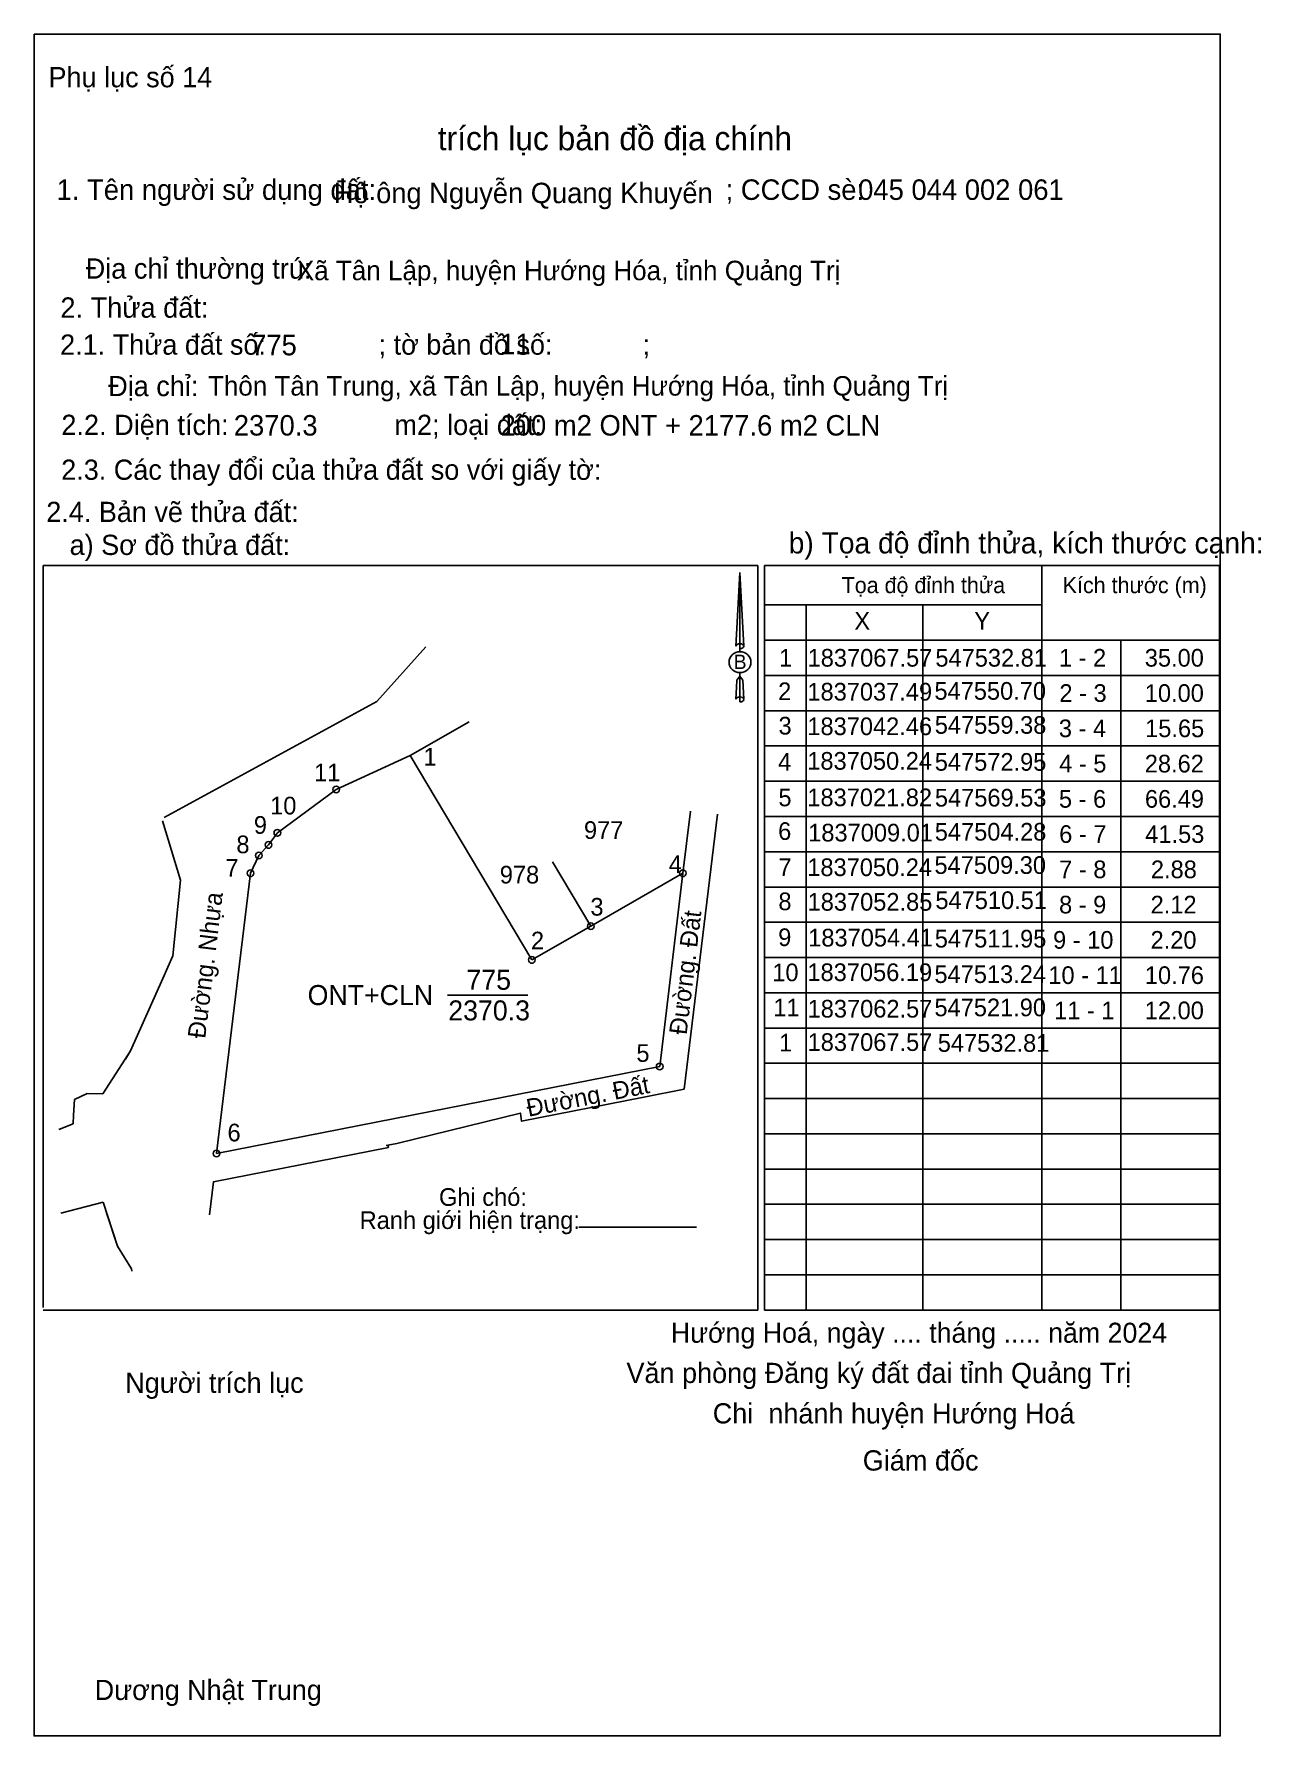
# Model space of a CAD drawing. Extents: x 546660 to 547658, y 1836923 to 1837174.
# Drawn here: x 547477.4 to 547658.1, y 1836923.3 to 1837173.7 of the extents above.
import ezdxf

# ---------------------------------------------------------------- set-up
doc = ezdxf.new("R2010")
doc.units = 0
for name, color, linetype in [('Level 1', 7, 'Continuous'), ('Level 10', 7, 'Continuous'), ('Level 11', 7, 'Continuous'), ('Level 13', 7, 'Continuous'), ('Level 23', 7, 'Continuous'), ('Level 27', 7, 'Continuous'), ('Level 3', 7, 'Continuous'), ('Level 36', 7, 'Continuous'), ('Level 40', 7, 'Continuous'), ('Level 42', 7, 'Continuous'), ('Level 49', 7, 'Continuous'), ('Level 52', 7, 'Continuous'), ('Level 53', 7, 'Continuous'), ('Level 6', 7, 'Continuous'), ('Level 8', 7, 'Continuous'), ('Level 9', 7, 'Continuous')]:
    doc.layers.add(name, color=color, linetype=linetype)

msp = doc.modelspace()

# ---------------------------------------------------------------- linework, layer by layer
at = {"layer": 'Level 1'}
for p, q in [((547625.8, 1836985.96), (547625.8, 1837095.52)), ((547625.8, 1837095.52), (547651.95, 1837095.52)), ((547651.95, 1837095.52), (547651.95, 1836985.96)), ((547585.08, 1837089.73), (547625.8, 1837089.73)), ((547584.94, 1837084.54), (547651.95, 1837084.54)), ((547637.42, 1837084.54), (547637.42, 1836985.96)), ((547584.94, 1837079.35), (547651.95, 1837079.35)), ((547584.94, 1837074.16), (547651.95, 1837074.16)), ((547584.94, 1837068.98), (547651.95, 1837068.98)), ((547584.94, 1837063.79), (547651.95, 1837063.79)), ((547584.94, 1837058.6), (547651.95, 1837058.6)), ((547584.94, 1837053.41), (547651.95, 1837053.41)), ((547584.94, 1837048.22), (547651.95, 1837048.22)), ((547584.94, 1837043.03), (547651.95, 1837043.03)), ((547584.94, 1837037.85), (547651.95, 1837037.85)), ((547584.94, 1837032.66), (547651.95, 1837032.66)), ((547584.94, 1837027.47), (547651.95, 1837027.47)), ((547584.94, 1837022.28), (547651.95, 1837022.28)), ((547584.94, 1837017.09), (547651.95, 1837017.09)), ((547584.94, 1837011.91), (547651.95, 1837011.91)), ((547584.94, 1837006.72), (547651.95, 1837006.72)), ((547584.94, 1837001.53), (547651.95, 1837001.53)), ((547584.94, 1836996.34), (547651.95, 1836996.34)), ((547584.94, 1836991.15), (547651.95, 1836991.15)), ((547625.8, 1836985.96), (547651.95, 1836985.96))]:
    msp.add_line(p, q, dxfattribs=at)
at = {"layer": 'Level 10'}
for p, q in [((547521.9, 1837062.57), (547532.81, 1837067.57)), ((547532.81, 1837067.57), (547550.7, 1837037.49)), ((547513.24, 1837056.19), (547521.9, 1837062.57)), ((547578.03, 1837058.92), (547573.15, 1837018.46)), ((547511.95, 1837054.41), (547513.24, 1837056.19)), ((547509.3, 1837050.24), (547510.51, 1837052.85)), ((547510.51, 1837052.85), (547511.95, 1837054.41)), ((547504.28, 1837009.01), (547509.3, 1837050.24)), ((547559.38, 1837042.46), (547572.95, 1837050.24)), ((547572.95, 1837050.24), (547569.53, 1837021.82)), ((547550.7, 1837037.49), (547559.38, 1837042.46)), ((547491.64, 1837024.09), (547490.41, 1837022.19)), ((547490.41, 1837022.19), (547487.56, 1837017.79)), ((547569.53, 1837021.82), (547504.28, 1837009.01)), ((547485.25, 1837017.82), (547483.4, 1837016.94)), ((547487.56, 1837017.79), (547485.25, 1837017.82)), ((547483.4, 1837016.94), (547483.25, 1837014.66)), ((547481.09, 1837012.52), (547483.16, 1837013.35)), ((547483.25, 1837014.66), (547483.16, 1837013.35)), ((547487.58, 1837001.86), (547481.34, 1837000.24)), ((547489.7, 1836995.37), (547487.58, 1837001.86))]:
    msp.add_line(p, q, dxfattribs=at)
at = {"layer": 'Level 11'}
for centre in [(547521.9, 1837062.57), (547513.24, 1837056.19), (547510.51, 1837052.85), (547511.95, 1837054.41), (547509.3, 1837050.24), (547572.95, 1837050.24), (547559.38, 1837042.46), (547550.7, 1837037.49), (547569.53, 1837021.82), (547504.28, 1837009.01)]:
    msp.add_circle(centre, 0.491, dxfattribs=at)
at = {"layer": 'Level 13'}
for p, q in [((547527.9, 1837075.54), (547535.12, 1837083.56)), ((547557.63, 1836998.16), (547574.97, 1836998.16))]:
    msp.add_line(p, q, dxfattribs=at)
msp.add_lwpolyline([(547477.42, 1837173.73), (547652.05, 1837173.73), (547652.05, 1836923.3), (547477.42, 1836923.3)], close=True, dxfattribs=at)
at = {"layer": 'Level 23'}
for p, q in [((547496.57, 1837058.44), (547527.91, 1837075.54)), ((547532.81, 1837067.57), (547541.48, 1837072.54)), ((547513.24, 1837056.19), (547521.9, 1837062.57)), ((547511.95, 1837054.41), (547513.24, 1837056.19)), ((547509.3, 1837050.24), (547510.51, 1837052.85)), ((547510.51, 1837052.85), (547511.95, 1837054.41)), ((547504.28, 1837009.01), (547509.3, 1837050.24)), ((547569.53, 1837021.82), (547504.28, 1837009.01))]:
    msp.add_line(p, q, dxfattribs=at)
for points in [[(547490.86, 1837022.88), (547491.64, 1837024.09), (547496.39, 1837034.78), (547497.85, 1837038.08), (547498.96, 1837049.24), (547496.35, 1837057.97)], [(547549.03, 1837014.93), (547549.19, 1837013.75), (547567.2, 1837017.29), (547573.15, 1837018.46)], [(547529.25, 1837010.18), (547529.53, 1837010.23), (547530.84, 1837010.49), (547549.03, 1837014.93), (547549.09, 1837014.94)], [(547503.24, 1837000), (547503.82, 1837004.85), (547529.6, 1837009.91), (547529.53, 1837010.23)], [(547488.1, 1837000.27), (547489.7, 1836995.37), (547491.79, 1836992.04), (547491.8, 1836991.7)]]:
    msp.add_lwpolyline(points, dxfattribs=at)
at = {"layer": 'Level 27'}
for p, q in [((547572.95, 1837050.24), (547574.06, 1837059.4)), ((547559.38, 1837042.46), (547553.74, 1837051.94))]:
    msp.add_line(p, q, dxfattribs=at)
at = {"layer": 'Level 3'}
for p, q in [((547478.76, 1837095.52), (547583.96, 1837095.52)), ((547478.76, 1836986.36), (547478.76, 1837095.52)), ((547583.96, 1837095.52), (547583.96, 1836985.96)), ((547584.94, 1837095.52), (547584.94, 1836985.96)), ((547584.94, 1837095.52), (547625.8, 1837095.52)), ((547591.11, 1837089.73), (547591.11, 1836985.96)), ((547608.29, 1837089.73), (547608.29, 1836985.96)), ((547583.96, 1836985.96), (547478.76, 1836985.96)), ((547625.8, 1836985.96), (547584.94, 1836985.96))]:
    msp.add_line(p, q, dxfattribs=at)
at = {"layer": 'Level 40'}
for p, q in [((547581.35, 1837094.51), (547580.85, 1837085.37)), ((547581.35, 1837094.51), (547581.9, 1837083.68)), ((547581.35, 1837094.51), (547581.9, 1837083.68)), ((547581.35, 1837084.04), (547581.35, 1837094.51)), ((547581.35, 1837094.51), (547581.9, 1837083.68)), ((547580.85, 1837085.37), (547580.74, 1837083.68)), ((547581.35, 1837084.04), (547581.35, 1837083.64)), ((547581.35, 1837083.64), (547581.35, 1837083.33)), ((547581.35, 1837083.33), (547581.35, 1837082.91)), ((547581.35, 1837083.33), (547581.35, 1837082.91)), ((547581.35, 1837083.33), (547581.35, 1837082.91)), ((547581.9, 1837083.68), (547581.9, 1837083.68)), ((547580.88, 1837078.66), (547580.85, 1837077.56)), ((547581.35, 1837079.27), (547580.88, 1837078.66)), ((547581.35, 1837079.27), (547581.35, 1837079.76)), ((547581.35, 1837079.27), (547581.35, 1837079.76)), ((547581.35, 1837079.27), (547581.35, 1837079.76)), ((547581.35, 1837079.27), (547581.78, 1837078.66)), ((547581.35, 1837079.27), (547581.78, 1837078.66)), ((547581.35, 1837079.27), (547581.78, 1837078.66)), ((547581.35, 1837076.22), (547581.35, 1837079.27)), ((547581.78, 1837078.66), (547581.9, 1837075.85)), ((547581.78, 1837078.66), (547581.9, 1837075.85)), ((547581.78, 1837078.66), (547581.9, 1837075.85)), ((547580.85, 1837077.56), (547580.74, 1837075.85)), ((547581.35, 1837076.22), (547581.35, 1837075.78)), ((547581.35, 1837075.78), (547581.35, 1837075.48)), ((547581.9, 1837075.85), (547581.9, 1837075.85))]:
    msp.add_line(p, q, dxfattribs=at)
msp.add_ellipse((547581.35, 1837081.3), major_axis=(1.61, 0), ratio=0.952727, dxfattribs=at)
for centre, start_param, end_param in [((547581.35, 1837083.66), 1.570796, 3.074452), ((547581.35, 1837083.66), 0.067141, 1.570796), ((547581.35, 1837083.66), 4.712389, 6.283185), ((547581.35, 1837075.82), 2.491069, 3.074278), ((547581.35, 1837075.82), 1.570796, 2.491069), ((547581.35, 1837075.82), 0.067141, 1.570796), ((547581.35, 1837075.82), 4.712389, 6.283185)]:
    msp.add_ellipse(centre, major_axis=(0.591, 0), ratio=0.614131, start_param=start_param, end_param=end_param, dxfattribs=at)
at = {"layer": 'Level 53'}
for p, q in [((547477.42, 1837173.74), (547477.42, 1837173.74)), ((547652.04, 1836923.3), (547652.04, 1836923.3))]:
    msp.add_line(p, q, dxfattribs=at)
at = {"layer": 'Level 9'}
msp.add_line((547538.3, 1837032.32), (547550.1, 1837032.32), dxfattribs=at)

# ---------------------------------------------------------------- texts
at = {"layer": 'Level 1'}
for s, height, p in [('Phụ lục số 14', 2.9747, (547479.55, 1837165.9)), ('1. Tên người sử dụng đất:', 3.0153, (547480.74, 1837149.33)), ('Hộ ông Nguyễn Quang Khuyến', 3.0021, (547521.54, 1837148.85)), ('; CCCD sè:', 3.015, (547579.24, 1837149.33)), ('045 044 002 061', 3.0153, (547598.75, 1837149.33)), ('Địa chỉ thường trú:', 2.9851, (547485.02, 1837137.74)), ('2. Thửa đất:', 2.9915, (547481.3, 1837131.99)), ('2.1. Thửa đất số:               ; tờ bản đồ số:            ;', 2.9747, (547481.26, 1837126.55)), ('Địa chỉ:', 2.975, (547488.34, 1837120.45)), ('2.2. Diện tích:                      m2; loại đất:                                   ', 2.9851, (547481.44, 1837114.73)), ('2.3. Các thay đổi của thửa đất so với giấy tờ:', 2.9747, (547481.42, 1837108.14)), ('2.4. Bản vẽ thửa đất: ', 2.9747, (547479.22, 1837101.93)), ('a) Sơ đồ thửa đất: ', 2.9747, (547482.66, 1837097.08)), ('Tọa độ đỉnh thửa', 2.3626, (547596.32, 1837091.46)), ('Kích thước (m)', 2.3626, (547628.86, 1837091.46)), ('Hướng Hoá, ngày .... tháng ..... năm 2024', 2.9441, (547571.17, 1836981.16)), ('Văn phòng Đăng ký đất đai tỉnh Quảng Trị', 2.9747, (547564.64, 1836975.23)), ('Người trích lục', 2.9747, (547490.84, 1836973.78)), (' Chi  nhánh huyện Hướng Hoá', 2.9747, (547576.24, 1836969.28)), (' Giám đốc', 2.98, (547598.32, 1836962.35)), ('Dương Nhật Trung', 2.9623, (547486.35, 1836928.59))]:
    msp.add_text(s, height=height, dxfattribs=at).set_placement(p)
at = {"layer": 'Level 10'}
msp.add_text('b) Tọa độ đỉnh thửa, kích thước cạnh:', height=3.1054, dxfattribs=at).set_placement((547588.52, 1837097.3))
at = {"layer": 'Level 13'}
for s, p in [('775', (547541.08, 1837033.1)), ('ONT+CLN', (547517.7, 1837030.85)), ('2370.3', (547538.4, 1837028.59))]:
    msp.add_text(s, height=2.943, dxfattribs=at).set_placement(p)
at = {"layer": 'Level 36'}
for s, p in [('977', (547558.38, 1837055.3)), ('978', (547545.99, 1837048.74))]:
    msp.add_text(s, height=2.6, dxfattribs=at).set_placement(p)
at = {"layer": 'Level 40'}
msp.add_text('B', height=2.11, dxfattribs=at).set_placement((547580.44, 1837080.3))
at = {"layer": 'Level 42'}
msp.add_text(' trích lục bản đồ địa chính', height=3.49, dxfattribs=at).set_placement((547535.57, 1837156.64))
at = {"layer": 'Level 49'}
for rotation, p in [(83.1231, (547573.49, 1837026.39)), (11.1073, (547550.2, 1837014.4))]:
    msp.add_text('Ðường. Đất', height=2.6, rotation=rotation, dxfattribs=at).set_placement(p)
at = {"layer": 'Level 52'}
for s, height, p in [('X', 2.6, (547598.19, 1837086.09)), ('Y', 2.6, (547615.85, 1837086.09)), ('1', 2.6, (547587.11, 1837080.65)), ('1837067.57', 2.599, (547591.31, 1837080.65)), ('547532.81', 2.599, (547610.12, 1837080.65)), ('1 - 2', 2.599, (547628.31, 1837080.65)), ('35.00', 2.599, (547640.95, 1837080.65)), ('2', 2.6, (547586.97, 1837075.72)), ('1837037.49', 2.599, (547591.28, 1837075.66)), ('547550.70', 2.599, (547609.98, 1837075.78)), ('2 - 3', 2.599, (547628.38, 1837075.46)), ('10.00', 2.599, (547640.95, 1837075.46)), ('3', 2.6, (547587.03, 1837070.66)), ('1837042.46', 2.599, (547591.27, 1837070.57)), ('547559.38', 2.599, (547610.03, 1837070.77)), ('3 - 4', 2.599, (547628.3, 1837070.27)), ('15.65', 2.599, (547641, 1837070.27)), ('4', 2.6, (547586.96, 1837065.33)), ('1837050.24', 2.599, (547591.26, 1837065.48)), ('547572.95', 2.599, (547610.03, 1837065.33)), ('4 - 5', 2.599, (547628.35, 1837065.08)), ('28.62', 2.599, (547640.95, 1837065.08)), ('5', 2.6, (547587.01, 1837060.1)), ('1837021.82', 2.599, (547591.27, 1837060.11)), ('547569.53', 2.599, (547610.05, 1837060.06)), ('5 - 6', 2.599, (547628.31, 1837059.89)), ('66.49', 2.599, (547640.97, 1837059.89)), ('6', 2.6, (547586.97, 1837055.15)), ('547504.28', 2.599, (547610.03, 1837055.05)), ('1837009.01', 2.599, (547591.4, 1837054.92)), ('6 - 7', 2.599, (547628.35, 1837054.71)), ('41.53', 2.599, (547641.02, 1837054.71)), ('547509.30', 2.599, (547609.98, 1837050.15)), ('7', 2.6, (547587.01, 1837049.82)), ('1837050.24', 2.599, (547591.26, 1837049.83)), ('7 - 8', 2.599, (547628.35, 1837049.52)), ('2.88', 2.599, (547641.85, 1837049.52)), ('8', 2.6, (547587.01, 1837044.81)), ('1837052.85', 2.599, (547591.31, 1837044.74)), ('547510.51', 2.599, (547610.12, 1837044.98)), ('8 - 9', 2.599, (547628.33, 1837044.33)), ('2.12', 2.599, (547641.81, 1837044.33)), ('9', 2.6, (547586.98, 1837039.53)), ('1837054.41', 2.599, (547591.4, 1837039.47)), ('547511.95', 2.599, (547610.03, 1837039.32)), ('9 - 10', 2.599, (547627.45, 1837039.14)), ('2.20', 2.599, (547641.8, 1837039.14)), ('10', 2.599, (547586.11, 1837034.36)), ('1837056.19', 2.599, (547591.28, 1837034.38)), ('547513.24', 2.599, (547609.98, 1837034.1)), ('10 - 11', 2.599, (547626.75, 1837033.95)), ('10.76', 2.599, (547640.96, 1837033.95)), ('11', 2.599, (547586.26, 1837029.19)), ('1837062.57', 2.599, (547591.31, 1837029.01)), ('547521.90', 2.599, (547609.98, 1837029.2)), ('11 - 1', 2.599, (547627.6, 1837028.76)), ('12.00', 2.599, (547640.95, 1837028.76)), ('1', 2.6, (547587.11, 1837024.02)), ('1837067.57', 2.599, (547591.31, 1837024.1)), ('547532.81', 2.599, (547610.47, 1837023.97))]:
    msp.add_text(s, height=height, dxfattribs=at).set_placement(p)
at = {"layer": 'Level 53'}
for s, p in [('Ghi chó:', (547537.04, 1837001.3)), ('Ranh giới hiện trạng:', (547525.36, 1836997.9))]:
    msp.add_text(s, height=2.6, dxfattribs=at).set_placement(p)
at = {"layer": 'Level 6'}
for s, height, p in [('Xã Tân Lập, huyện Hướng Hóa, tỉnh Quảng Trị', 2.8646, (547516.11, 1837137.51)), ('775', 3.015, (547509.38, 1837126.46)), ('11', 3.015, (547546.03, 1837126.62)), ('Thôn Tân Trung, xã Tân Lập, huyện Hướng Hóa, tỉnh Quảng Trị', 2.8646, (547503.02, 1837120.53)), ('2370.3', 3.015, (547506.83, 1837114.65)), ('200 m2 ONT + 2177.6 m2 CLN', 3.0153, (547546.1, 1837114.65)), ('.', 2.43, (547548.85, 1837108.23))]:
    msp.add_text(s, height=height, dxfattribs=at).set_placement(p)
at = {"layer": 'Level 8'}
msp.add_text('Đường. Nhựa', height=2.6, rotation=83.0537, dxfattribs=at).set_placement((547502.61, 1837025.83))
at = {"layer": 'Level 9'}
for s, p in [('1', (547534.76, 1837066.1)), ('11', (547518.65, 1837063.77)), ('10', (547512.18, 1837058.9)), ('9', (547509.78, 1837056.05)), ('8', (547507.21, 1837053.19)), ('4', (547570.86, 1837050.28)), ('7', (547505.6, 1837049.75)), ('3', (547559.33, 1837044.01)), ('2', (547550.58, 1837039.04)), ('5', (547566.1, 1837022.49)), ('6', (547505.9, 1837010.79))]:
    msp.add_text(s, height=2.6, dxfattribs=at).set_placement(p)

doc.saveas('drawing.dxf')
